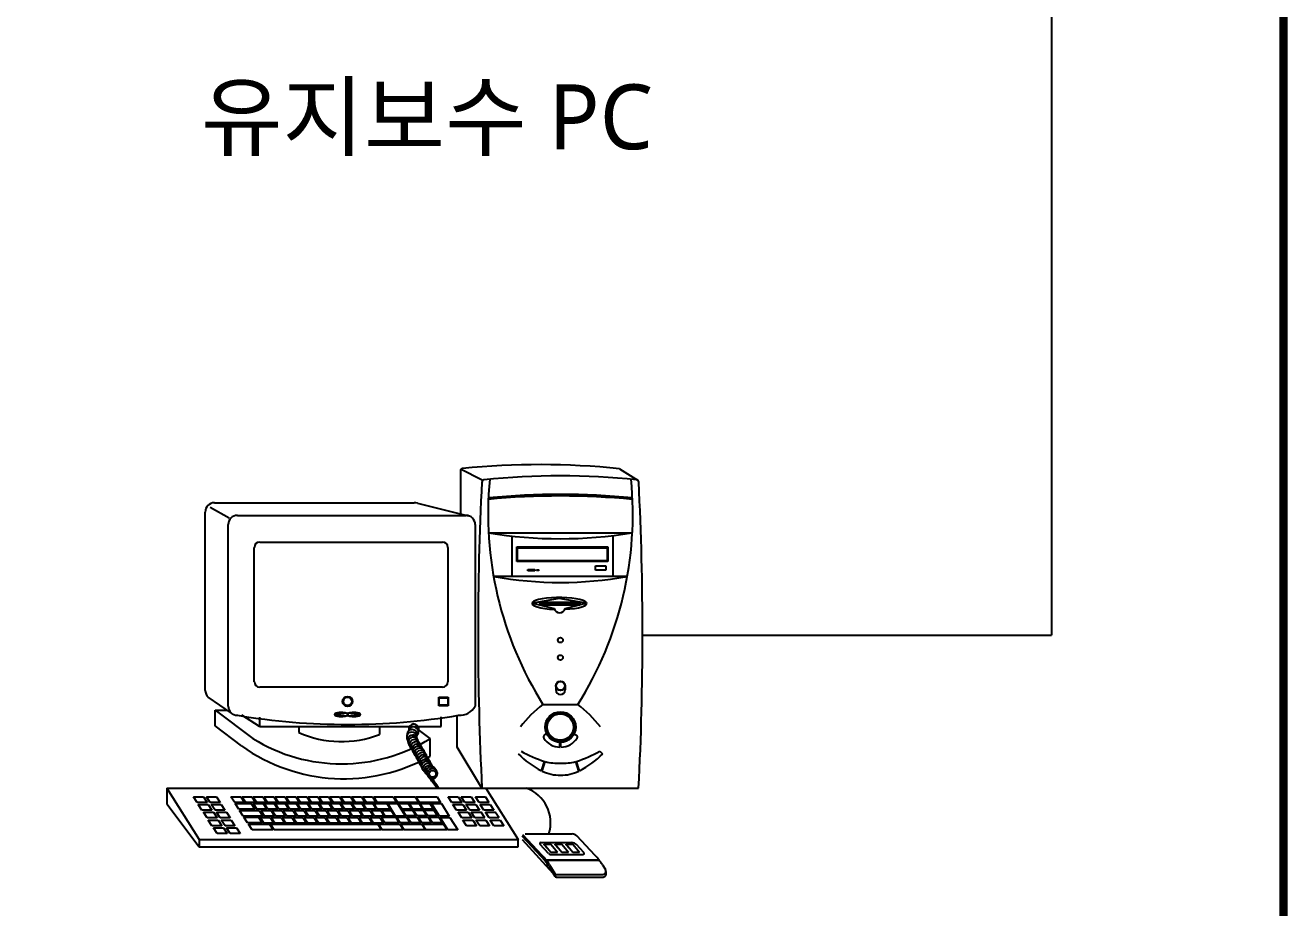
# Model space of a CAD drawing. Header units: millimetres. Extents: x 841 to 1682, y 0 to 594.
# Drawn here: x 933.1 to 976.7, y 323.81 to 354.29 of the extents above; entities that cross this region are included whole.
import ezdxf
from ezdxf.enums import TextEntityAlignment as Align

# ---------------------------------------------------------------- set-up
doc = ezdxf.new("R2010")
doc.units = ezdxf.units.MM
doc.linetypes.add('DA3', pattern=[3, 2, -1])
doc.layers.add('A', color=4, linetype='Continuous')
doc.styles.add('sukwoo', font='malgun.ttf')

msp = doc.modelspace()

# ---------------------------------------------------------------- linework, layer by layer
at = {"layer": 'A'}
for p, q in [((968.549, 443.003), (968.549, 333.228)), ((948.129, 338.973), (948.875, 338.585)), ((948.129, 338.901), (948.129, 337.362)), ((948.129, 338.901), (948.129, 337.362)), ((953.622, 338.973), (954.267, 338.566)), ((953.622, 338.973), (954.267, 338.566)), ((939.489, 337.641), (940.144, 337.279)), ((939.633, 337.797), (946.532, 337.797)), ((946.643, 337.783), (948.4, 337.352)), ((939.313, 331.319), (939.313, 337.477)), ((940.428, 337.362), (948.319, 337.362)), ((940.108, 330.778), (940.108, 337.042)), ((948.639, 337.042), (948.639, 330.778)), ((941.01, 331.614), (941.01, 336.256)), ((941.195, 336.441), (947.511, 336.441)), ((947.696, 336.256), (947.696, 331.614)), ((954.418, 333.228), (968.549, 333.228)), ((947.511, 331.429), (941.195, 331.429)), ((940.227, 330.529), (939.421, 331.08)), ((939.652, 330.09), (939.652, 330.637)), ((939.652, 330.637), (940.068, 330.637)), ((939.652, 330.637), (940.964, 329.653)), ((941.194, 330.067), (940.582, 330.458)), ((941.194, 330.389), (941.194, 330.067)), ((947.461, 330.067), (947.461, 330.402)), ((948.017, 329.36), (948.017, 330.45)), ((940.571, 329.397), (939.652, 330.09)), ((941.194, 330.067), (947.461, 330.067)), ((942.547, 330.067), (942.547, 329.863)), ((945.33, 330.067), (945.33, 329.793)), ((947.089, 329.658), (946.534, 330.069)), ((947.078, 329.043), (947.089, 329.658)), ((948.871, 327.939), (948.017, 329.36)), ((937.989, 327.939), (937.989, 327.394)), ((937.989, 327.939), (939.102, 326.17)), ((937.989, 327.939), (949.006, 327.939)), ((948.871, 327.939), (954.284, 327.939)), ((949.006, 327.939), (950.119, 326.17)), ((937.989, 327.394), (939.102, 325.912)), ((939.102, 326.17), (939.102, 325.912)), ((939.102, 326.17), (950.119, 326.17)), ((950.119, 325.912), (950.119, 326.17)), ((950.929, 325.566), (950.257, 326.28)), ((950.954, 325.618), (950.284, 326.33)), ((950.36, 326.362), (951.99, 326.362)), ((952.782, 325.618), (952.145, 326.295)), ((939.102, 325.912), (950.119, 325.912)), ((951.448, 324.872), (950.271, 326.155)), ((951.082, 325.468), (952.91, 325.468)), ((951.097, 325.449), (952.925, 325.449)), ((951.179, 325.243), (951.394, 324.902)), ((951.204, 325.294), (951.394, 324.993)), ((951.448, 324.963), (953.049, 324.963)), ((951.448, 324.872), (953.055, 324.872)), ((953.032, 325.294), (953.138, 325.126)), ((953.154, 325.058), (953.154, 324.94))]:
    msp.add_line(p, q, dxfattribs=at)
at = {"layer": 'A', "color": 2}
for p, q in [((949.906, 336.649), (949.906, 335.252)), ((953.393, 336.666), (953.393, 335.252)), ((950.075, 335.772), (950.075, 336.271)), ((950.075, 336.271), (953.223, 336.271)), ((950.101, 335.797), (950.101, 336.246)), ((950.101, 336.246), (953.198, 336.246)), ((953.198, 336.246), (953.198, 335.797)), ((953.223, 336.271), (953.223, 335.772)), ((953.223, 335.772), (950.075, 335.772)), ((953.198, 335.797), (950.101, 335.797)), ((950.458, 335.491), (950.697, 335.491)), ((950.458, 335.451), (950.458, 335.491)), ((950.697, 335.451), (950.458, 335.451)), ((950.652, 335.491), (950.652, 335.451)), ((950.697, 335.491), (950.697, 335.451)), ((950.761, 335.483), (950.841, 335.483)), ((950.761, 335.46), (950.761, 335.483)), ((950.841, 335.46), (950.761, 335.46)), ((950.841, 335.483), (950.841, 335.46)), ((952.792, 335.62), (953.147, 335.62)), ((952.792, 335.472), (952.792, 335.62)), ((953.147, 335.472), (952.792, 335.472)), ((953.147, 335.62), (953.147, 335.472)), ((953.884, 335.252), (949.282, 335.252)), ((951.544, 334.495), (950.634, 334.328)), ((950.953, 334.481), (950.824, 334.454)), ((951.104, 334.503), (950.953, 334.481)), ((951.27, 334.518), (951.104, 334.503)), ((951.447, 334.526), (951.27, 334.518)), ((951.627, 334.526), (951.447, 334.526)), ((952.462, 334.329), (951.544, 334.495)), ((951.804, 334.519), (951.627, 334.526)), ((951.972, 334.505), (951.804, 334.519)), ((952.125, 334.484), (951.972, 334.505)), ((952.257, 334.458), (952.125, 334.484)), ((952.363, 334.426), (952.257, 334.458)), ((950.608, 334.348), (950.601, 334.308)), ((950.601, 334.308), (950.629, 334.27)), ((950.648, 334.386), (950.608, 334.348)), ((950.629, 334.27), (950.689, 334.233)), ((950.634, 334.328), (951.366, 334.15)), ((950.721, 334.422), (950.648, 334.386)), ((950.689, 334.233), (950.781, 334.199)), ((950.824, 334.454), (950.721, 334.422)), ((950.781, 334.199), (950.9, 334.169)), ((950.881, 334.262), (950.881, 334.368)), ((950.881, 334.368), (952.251, 334.368)), ((952.251, 334.262), (950.881, 334.262)), ((950.897, 334.278), (950.897, 334.352)), ((950.897, 334.352), (952.235, 334.352)), ((952.235, 334.278), (950.897, 334.278)), ((950.9, 334.169), (951.043, 334.145)), ((951.043, 334.145), (951.204, 334.128)), ((951.204, 334.128), (951.377, 334.117)), ((951.74, 334.118), (951.912, 334.129)), ((951.751, 334.151), (952.462, 334.329)), ((951.912, 334.129), (952.071, 334.148)), ((952.071, 334.148), (952.211, 334.173)), ((952.211, 334.173), (952.327, 334.203)), ((952.235, 334.352), (952.235, 334.278)), ((952.251, 334.368), (952.251, 334.262)), ((952.327, 334.203), (952.415, 334.237)), ((952.44, 334.39), (952.363, 334.426)), ((952.415, 334.237), (952.472, 334.274)), ((952.484, 334.352), (952.44, 334.39)), ((952.472, 334.274), (952.495, 334.313)), ((952.495, 334.313), (952.484, 334.352)), ((951.421, 331.478), (951.421, 331.334)), ((951.742, 331.478), (951.742, 331.334)), ((947.384, 330.788), (947.384, 331.078)), ((947.384, 331.078), (947.704, 331.078)), ((947.399, 330.803), (947.399, 331.063)), ((947.399, 331.063), (947.689, 331.063)), ((947.689, 331.063), (947.689, 330.803)), ((947.704, 331.078), (947.704, 330.788)), ((944.23, 330.532), (943.767, 330.485)), ((943.862, 330.536), (943.832, 330.527)), ((943.899, 330.544), (943.862, 330.536)), ((943.939, 330.549), (943.899, 330.544)), ((943.983, 330.552), (943.939, 330.549)), ((944.027, 330.553), (943.983, 330.552)), ((944.071, 330.552), (944.027, 330.553)), ((944.114, 330.547), (944.071, 330.552)), ((944.153, 330.541), (944.114, 330.547)), ((944.187, 330.533), (944.153, 330.541)), ((944.215, 330.523), (944.187, 330.533)), ((944.23, 330.532), (944.23, 330.438)), ((944.693, 330.485), (944.23, 330.532)), ((944.273, 330.533), (944.245, 330.523)), ((944.307, 330.541), (944.273, 330.533)), ((944.346, 330.547), (944.307, 330.541)), ((944.389, 330.552), (944.346, 330.547)), ((944.433, 330.553), (944.389, 330.552)), ((944.477, 330.552), (944.433, 330.553)), ((944.521, 330.549), (944.477, 330.552)), ((944.561, 330.544), (944.521, 330.549)), ((944.598, 330.536), (944.561, 330.544)), ((944.628, 330.527), (944.598, 330.536)), ((947.704, 330.788), (947.384, 330.788)), ((947.689, 330.803), (947.399, 330.803)), ((950.98, 330.832), (952.183, 330.832)), ((943.767, 330.485), (944.23, 330.438)), ((943.791, 330.504), (943.783, 330.492)), ((943.783, 330.492), (943.783, 330.479)), ((943.783, 330.479), (943.791, 330.466)), ((943.808, 330.516), (943.791, 330.504)), ((943.791, 330.466), (943.808, 330.454)), ((943.832, 330.527), (943.808, 330.516)), ((943.808, 330.454), (943.832, 330.443)), ((943.832, 330.443), (943.862, 330.434)), ((943.862, 330.434), (943.899, 330.426)), ((943.899, 330.426), (943.939, 330.421)), ((943.939, 330.421), (943.983, 330.418)), ((943.983, 330.418), (944.027, 330.417)), ((944.027, 330.417), (944.071, 330.419)), ((944.071, 330.419), (944.114, 330.423)), ((944.114, 330.423), (944.153, 330.429)), ((944.153, 330.429), (944.187, 330.437)), ((944.187, 330.437), (944.215, 330.447)), ((944.215, 330.523), (944.215, 330.447)), ((944.23, 330.438), (944.693, 330.485)), ((944.245, 330.523), (944.245, 330.447)), ((944.245, 330.447), (944.273, 330.437)), ((944.273, 330.437), (944.307, 330.429)), ((944.307, 330.429), (944.346, 330.423)), ((944.346, 330.423), (944.389, 330.419)), ((944.389, 330.419), (944.433, 330.417)), ((944.433, 330.417), (944.477, 330.418)), ((944.477, 330.418), (944.521, 330.421)), ((944.521, 330.421), (944.561, 330.426)), ((944.561, 330.426), (944.598, 330.434)), ((944.598, 330.434), (944.628, 330.443)), ((944.652, 330.516), (944.628, 330.527)), ((944.628, 330.443), (944.652, 330.454)), ((944.669, 330.504), (944.652, 330.516)), ((944.652, 330.454), (944.669, 330.466)), ((944.677, 330.492), (944.669, 330.504)), ((944.669, 330.466), (944.677, 330.479)), ((944.677, 330.479), (944.677, 330.492)), ((951.107, 329.822), (951.025, 329.767)), ((952.057, 329.822), (952.139, 329.767)), ((951.563, 329.357), (951.563, 329.525)), ((951.6, 329.357), (951.6, 329.525)), ((950.931, 328.543), (951.03, 328.866)), ((950.955, 328.532), (951.056, 328.858)), ((952.213, 328.532), (952.112, 328.858)), ((952.237, 328.543), (952.138, 328.866)), ((952.941, 329.22), (953.041, 329.131)), ((938.906, 327.646), (939.251, 327.646)), ((939.038, 327.451), (938.906, 327.646)), ((939.251, 327.646), (939.377, 327.451)), ((939.358, 327.646), (939.703, 327.646)), ((939.49, 327.451), (939.358, 327.646)), ((939.703, 327.646), (939.829, 327.451)), ((940.334, 327.451), (940.202, 327.646)), ((940.202, 327.646), (940.547, 327.646)), ((940.547, 327.646), (940.673, 327.451)), ((940.581, 327.646), (940.926, 327.646)), ((940.713, 327.451), (940.581, 327.646)), ((940.926, 327.646), (941.052, 327.451)), ((940.96, 327.646), (941.305, 327.646)), ((941.091, 327.451), (940.96, 327.646)), ((941.305, 327.646), (941.43, 327.451)), ((941.47, 327.451), (941.339, 327.646)), ((941.339, 327.646), (941.683, 327.646)), ((941.683, 327.646), (941.809, 327.451)), ((941.717, 327.646), (942.062, 327.646)), ((941.849, 327.451), (941.717, 327.646)), ((942.062, 327.646), (942.188, 327.451)), ((942.096, 327.646), (942.441, 327.646)), ((942.228, 327.451), (942.096, 327.646)), ((942.441, 327.646), (942.567, 327.451)), ((942.475, 327.646), (942.82, 327.646)), ((942.607, 327.451), (942.475, 327.646)), ((942.82, 327.646), (942.945, 327.451)), ((942.985, 327.451), (942.854, 327.646)), ((942.854, 327.646), (943.199, 327.646)), ((943.199, 327.646), (943.324, 327.451)), ((943.233, 327.646), (943.577, 327.646)), ((943.364, 327.451), (943.233, 327.646)), ((943.577, 327.646), (943.703, 327.451)), ((943.611, 327.646), (943.956, 327.646)), ((943.743, 327.451), (943.611, 327.646)), ((943.956, 327.646), (944.082, 327.451)), ((944.122, 327.451), (943.99, 327.646)), ((943.99, 327.646), (944.335, 327.646)), ((944.335, 327.646), (944.461, 327.451)), ((944.501, 327.451), (944.369, 327.646)), ((944.369, 327.646), (944.714, 327.646)), ((944.714, 327.646), (944.839, 327.451)), ((944.748, 327.646), (945.093, 327.646)), ((944.879, 327.451), (944.748, 327.646)), ((945.093, 327.646), (945.218, 327.451)), ((945.258, 327.45), (945.133, 327.647)), ((945.133, 327.647), (945.806, 327.647)), ((945.806, 327.647), (945.932, 327.45)), ((945.964, 327.45), (945.839, 327.647)), ((945.839, 327.647), (946.57, 327.647)), ((946.57, 327.647), (946.696, 327.45)), ((946.588, 327.647), (947.32, 327.647)), ((946.713, 327.45), (946.588, 327.647)), ((947.32, 327.647), (947.445, 327.45)), ((947.834, 327.451), (947.703, 327.646)), ((947.703, 327.646), (948.047, 327.646)), ((948.047, 327.646), (948.173, 327.451)), ((948.154, 327.646), (948.499, 327.646)), ((948.286, 327.451), (948.154, 327.646)), ((948.499, 327.646), (948.625, 327.451)), ((948.644, 327.646), (948.989, 327.646)), ((948.776, 327.451), (948.644, 327.646)), ((948.989, 327.646), (949.115, 327.451)), ((939.377, 327.451), (939.038, 327.451)), ((939.201, 327.181), (939.069, 327.377)), ((939.069, 327.377), (939.414, 327.377)), ((939.54, 327.181), (939.201, 327.181)), ((939.383, 326.912), (939.251, 327.107)), ((939.251, 327.107), (939.596, 327.107)), ((939.414, 327.377), (939.54, 327.181)), ((939.829, 327.451), (939.49, 327.451)), ((939.653, 327.181), (939.521, 327.377)), ((939.521, 327.377), (939.866, 327.377)), ((939.596, 327.107), (939.721, 326.912)), ((939.992, 327.181), (939.653, 327.181)), ((939.834, 326.912), (939.703, 327.107)), ((939.703, 327.107), (940.048, 327.107)), ((939.866, 327.377), (939.992, 327.181)), ((940.048, 327.107), (940.173, 326.912)), ((940.673, 327.451), (940.334, 327.451)), ((940.349, 327.407), (940.904, 327.407)), ((940.475, 327.21), (940.349, 327.407)), ((941.029, 327.21), (940.475, 327.21)), ((940.627, 326.974), (940.502, 327.171)), ((940.502, 327.171), (941.175, 327.171)), ((941.052, 327.451), (940.713, 327.451)), ((940.904, 327.407), (941.029, 327.21)), ((940.969, 327.406), (941.095, 327.21)), ((940.971, 327.406), (941.316, 327.406)), ((941.43, 327.451), (941.091, 327.451)), ((941.441, 327.21), (941.102, 327.21)), ((941.175, 327.171), (941.301, 326.974)), ((941.239, 327.165), (941.365, 326.97)), ((941.241, 327.165), (941.586, 327.165)), ((941.316, 327.406), (941.441, 327.21)), ((941.481, 327.21), (941.35, 327.406)), ((941.35, 327.406), (941.694, 327.406)), ((941.809, 327.451), (941.47, 327.451)), ((941.82, 327.21), (941.481, 327.21)), ((941.586, 327.165), (941.711, 326.97)), ((941.751, 326.97), (941.62, 327.165)), ((941.62, 327.165), (941.965, 327.165)), ((941.694, 327.406), (941.82, 327.21)), ((941.728, 327.406), (942.073, 327.406)), ((941.86, 327.21), (941.728, 327.406)), ((942.188, 327.451), (941.849, 327.451)), ((942.199, 327.21), (941.86, 327.21)), ((941.965, 327.165), (942.09, 326.97)), ((942.13, 326.97), (941.998, 327.165)), ((941.998, 327.165), (942.343, 327.165)), ((942.073, 327.406), (942.199, 327.21)), ((942.107, 327.406), (942.452, 327.406)), ((942.239, 327.21), (942.107, 327.406)), ((942.567, 327.451), (942.228, 327.451)), ((942.578, 327.21), (942.239, 327.21)), ((942.343, 327.165), (942.469, 326.97)), ((942.377, 327.165), (942.722, 327.165)), ((942.509, 326.97), (942.377, 327.165)), ((942.452, 327.406), (942.578, 327.21)), ((942.486, 327.406), (942.831, 327.406)), ((942.618, 327.21), (942.486, 327.406)), ((942.945, 327.451), (942.607, 327.451)), ((942.957, 327.21), (942.618, 327.21)), ((942.722, 327.165), (942.848, 326.97)), ((942.888, 326.97), (942.756, 327.165)), ((942.756, 327.165), (943.101, 327.165)), ((942.831, 327.406), (942.957, 327.21)), ((942.865, 327.406), (943.21, 327.406)), ((942.996, 327.21), (942.865, 327.406)), ((943.324, 327.451), (942.985, 327.451)), ((943.335, 327.21), (942.996, 327.21)), ((943.101, 327.165), (943.227, 326.97)), ((943.267, 326.97), (943.135, 327.165)), ((943.135, 327.165), (943.48, 327.165)), ((943.21, 327.406), (943.335, 327.21)), ((943.244, 327.406), (943.588, 327.406)), ((943.375, 327.21), (943.244, 327.406)), ((943.703, 327.451), (943.364, 327.451)), ((943.714, 327.21), (943.375, 327.21)), ((943.48, 327.165), (943.605, 326.97)), ((943.514, 327.165), (943.858, 327.165)), ((943.645, 326.97), (943.514, 327.165)), ((943.588, 327.406), (943.714, 327.21)), ((943.622, 327.406), (943.967, 327.406)), ((943.754, 327.21), (943.622, 327.406)), ((944.082, 327.451), (943.743, 327.451)), ((944.093, 327.21), (943.754, 327.21)), ((943.858, 327.165), (943.984, 326.97)), ((944.024, 326.97), (943.892, 327.165)), ((943.892, 327.165), (944.237, 327.165)), ((943.967, 327.406), (944.093, 327.21)), ((944.001, 327.406), (944.346, 327.406)), ((944.133, 327.21), (944.001, 327.406)), ((944.461, 327.451), (944.122, 327.451)), ((944.472, 327.21), (944.133, 327.21)), ((944.237, 327.165), (944.363, 326.97)), ((944.403, 326.97), (944.271, 327.165)), ((944.271, 327.165), (944.616, 327.165)), ((944.346, 327.406), (944.472, 327.21)), ((944.38, 327.406), (944.725, 327.406)), ((944.512, 327.21), (944.38, 327.406)), ((944.839, 327.451), (944.501, 327.451)), ((944.85, 327.21), (944.512, 327.21)), ((944.616, 327.165), (944.742, 326.97)), ((944.782, 326.97), (944.65, 327.165)), ((944.65, 327.165), (944.995, 327.165)), ((944.725, 327.406), (944.85, 327.21)), ((944.759, 327.406), (945.104, 327.406)), ((944.89, 327.21), (944.759, 327.406)), ((945.218, 327.451), (944.879, 327.451)), ((945.229, 327.21), (944.89, 327.21)), ((944.995, 327.165), (945.121, 326.97)), ((945.16, 326.97), (945.029, 327.165)), ((945.029, 327.165), (945.374, 327.165)), ((945.104, 327.406), (945.229, 327.21)), ((945.133, 327.407), (945.589, 327.407)), ((945.258, 327.21), (945.133, 327.407)), ((945.932, 327.45), (945.258, 327.45)), ((945.715, 327.21), (945.258, 327.21)), ((945.374, 327.165), (945.499, 326.97)), ((945.529, 326.97), (945.397, 327.165)), ((945.397, 327.165), (945.742, 327.165)), ((945.589, 327.407), (945.715, 327.21)), ((945.617, 327.411), (945.958, 327.411)), ((945.89, 326.978), (945.617, 327.411)), ((945.742, 327.165), (945.868, 326.97)), ((945.958, 327.411), (946.231, 326.978)), ((946.696, 327.45), (945.964, 327.45)), ((945.983, 327.406), (946.327, 327.406)), ((946.114, 327.21), (945.983, 327.406)), ((946.453, 327.21), (946.114, 327.21)), ((946.259, 326.985), (946.128, 327.18)), ((946.128, 327.18), (946.473, 327.18)), ((946.327, 327.406), (946.453, 327.21)), ((946.353, 327.406), (946.698, 327.406)), ((946.485, 327.21), (946.353, 327.406)), ((946.473, 327.18), (946.598, 326.985)), ((946.823, 327.21), (946.485, 327.21)), ((946.63, 326.985), (946.498, 327.18)), ((946.498, 327.18), (946.843, 327.18)), ((946.698, 327.406), (946.823, 327.21)), ((947.445, 327.45), (946.713, 327.45)), ((946.723, 327.406), (947.068, 327.406)), ((946.855, 327.21), (946.723, 327.406)), ((946.843, 327.18), (946.969, 326.985)), ((947.194, 327.21), (946.855, 327.21)), ((947, 326.985), (946.868, 327.18)), ((946.868, 327.18), (947.213, 327.18)), ((947.068, 327.406), (947.194, 327.21)), ((947.132, 327.411), (947.473, 327.411)), ((947.404, 326.978), (947.132, 327.411)), ((947.213, 327.18), (947.339, 326.985)), ((947.473, 327.411), (947.745, 326.978)), ((948.173, 327.451), (947.834, 327.451)), ((947.997, 327.181), (947.866, 327.377)), ((947.866, 327.377), (948.21, 327.377)), ((948.336, 327.181), (947.997, 327.181)), ((948.179, 326.912), (948.047, 327.107)), ((948.047, 327.107), (948.392, 327.107)), ((948.21, 327.377), (948.336, 327.181)), ((948.625, 327.451), (948.286, 327.451)), ((948.317, 327.377), (948.662, 327.377)), ((948.449, 327.181), (948.317, 327.377)), ((948.392, 327.107), (948.518, 326.912)), ((948.788, 327.181), (948.449, 327.181)), ((948.631, 326.912), (948.499, 327.107)), ((948.499, 327.107), (948.844, 327.107)), ((948.662, 327.377), (948.788, 327.181)), ((949.115, 327.451), (948.776, 327.451)), ((948.939, 327.181), (948.808, 327.377)), ((948.808, 327.377), (949.152, 327.377)), ((948.976, 326.912), (948.844, 327.107)), ((949.278, 327.181), (948.939, 327.181)), ((949.121, 326.912), (948.989, 327.107)), ((948.989, 327.107), (949.334, 327.107)), ((949.152, 327.377), (949.278, 327.181)), ((949.466, 326.912), (949.334, 327.107)), ((939.721, 326.912), (939.383, 326.912)), ((939.414, 326.838), (939.759, 326.838)), ((939.546, 326.642), (939.414, 326.838)), ((939.885, 326.642), (939.546, 326.642)), ((939.759, 326.838), (939.885, 326.642)), ((940.173, 326.912), (939.834, 326.912)), ((939.866, 326.838), (940.211, 326.838)), ((939.998, 326.642), (939.866, 326.838)), ((940.336, 326.642), (939.998, 326.642)), ((940.211, 326.838), (940.336, 326.642)), ((941.301, 326.974), (940.627, 326.974)), ((940.652, 326.935), (941.159, 326.935)), ((940.777, 326.738), (940.652, 326.935)), ((941.284, 326.738), (940.777, 326.738)), ((940.93, 326.505), (940.804, 326.702)), ((940.804, 326.702), (941.536, 326.702)), ((941.159, 326.935), (941.284, 326.738)), ((941.207, 326.924), (941.333, 326.729)), ((941.209, 326.924), (941.553, 326.924)), ((941.679, 326.729), (941.34, 326.729)), ((941.711, 326.97), (941.373, 326.97)), ((941.536, 326.702), (941.662, 326.505)), ((941.553, 326.924), (941.679, 326.729)), ((941.7, 326.505), (941.574, 326.702)), ((941.574, 326.702), (945.274, 326.702)), ((941.587, 326.924), (941.932, 326.924)), ((941.719, 326.729), (941.587, 326.924)), ((942.058, 326.729), (941.719, 326.729)), ((942.09, 326.97), (941.751, 326.97)), ((941.932, 326.924), (942.058, 326.729)), ((941.966, 326.924), (942.311, 326.924)), ((942.098, 326.729), (941.966, 326.924)), ((942.437, 326.729), (942.098, 326.729)), ((942.469, 326.97), (942.13, 326.97)), ((942.311, 326.924), (942.437, 326.729)), ((942.345, 326.924), (942.69, 326.924)), ((942.477, 326.729), (942.345, 326.924)), ((942.816, 326.729), (942.477, 326.729)), ((942.848, 326.97), (942.509, 326.97)), ((942.69, 326.924), (942.816, 326.729)), ((942.724, 326.924), (943.069, 326.924)), ((942.855, 326.729), (942.724, 326.924)), ((943.194, 326.729), (942.855, 326.729)), ((943.227, 326.97), (942.888, 326.97)), ((943.069, 326.924), (943.194, 326.729)), ((943.103, 326.924), (943.447, 326.924)), ((943.234, 326.729), (943.103, 326.924)), ((943.573, 326.729), (943.234, 326.729)), ((943.605, 326.97), (943.267, 326.97)), ((943.447, 326.924), (943.573, 326.729)), ((943.481, 326.924), (943.826, 326.924)), ((943.613, 326.729), (943.481, 326.924)), ((943.952, 326.729), (943.613, 326.729)), ((943.984, 326.97), (943.645, 326.97)), ((943.826, 326.924), (943.952, 326.729)), ((943.86, 326.924), (944.205, 326.924)), ((943.992, 326.729), (943.86, 326.924)), ((944.331, 326.729), (943.992, 326.729)), ((944.363, 326.97), (944.024, 326.97)), ((944.205, 326.924), (944.331, 326.729)), ((944.239, 326.924), (944.584, 326.924)), ((944.371, 326.729), (944.239, 326.924)), ((944.709, 326.729), (944.371, 326.729)), ((944.742, 326.97), (944.403, 326.97)), ((944.584, 326.924), (944.709, 326.729)), ((944.618, 326.924), (944.963, 326.924)), ((944.749, 326.729), (944.618, 326.924)), ((945.088, 326.729), (944.749, 326.729)), ((945.121, 326.97), (944.782, 326.97)), ((944.963, 326.924), (945.088, 326.729)), ((944.997, 326.924), (945.341, 326.924)), ((945.128, 326.729), (944.997, 326.924)), ((945.467, 326.729), (945.128, 326.729)), ((945.499, 326.97), (945.16, 326.97)), ((945.274, 326.702), (945.4, 326.505)), ((945.3, 326.698), (946.031, 326.698)), ((945.425, 326.502), (945.3, 326.698)), ((945.341, 326.924), (945.467, 326.729)), ((945.388, 326.935), (945.893, 326.935)), ((945.513, 326.738), (945.388, 326.935)), ((946.018, 326.738), (945.513, 326.738)), ((945.868, 326.97), (945.529, 326.97)), ((946.231, 326.978), (945.89, 326.978)), ((945.893, 326.935), (946.018, 326.738)), ((945.924, 326.935), (946.265, 326.935)), ((946.05, 326.738), (945.924, 326.935)), ((946.031, 326.698), (946.157, 326.502)), ((946.391, 326.738), (946.05, 326.738)), ((946.06, 326.698), (946.792, 326.698)), ((946.185, 326.502), (946.06, 326.698)), ((946.598, 326.985), (946.259, 326.985)), ((946.265, 326.935), (946.391, 326.738)), ((946.293, 326.936), (946.638, 326.936)), ((946.425, 326.741), (946.293, 326.936)), ((946.764, 326.741), (946.425, 326.741)), ((946.969, 326.985), (946.63, 326.985)), ((946.638, 326.936), (946.764, 326.741)), ((946.664, 326.936), (947.009, 326.936)), ((946.795, 326.741), (946.664, 326.936)), ((946.792, 326.698), (946.917, 326.502)), ((947.134, 326.741), (946.795, 326.741)), ((946.934, 326.502), (946.808, 326.698)), ((946.808, 326.698), (947.54, 326.698)), ((947.339, 326.985), (947, 326.985)), ((947.009, 326.936), (947.134, 326.741)), ((947.034, 326.936), (947.379, 326.936)), ((947.166, 326.741), (947.034, 326.936)), ((947.505, 326.741), (947.166, 326.741)), ((947.379, 326.936), (947.505, 326.741)), ((947.745, 326.978), (947.404, 326.978)), ((947.427, 326.933), (947.767, 326.933)), ((947.699, 326.5), (947.427, 326.933)), ((947.54, 326.698), (947.665, 326.502)), ((947.767, 326.933), (948.04, 326.5)), ((948.518, 326.912), (948.179, 326.912)), ((948.21, 326.838), (948.555, 326.838)), ((948.342, 326.642), (948.21, 326.838)), ((948.681, 326.642), (948.342, 326.642)), ((948.555, 326.838), (948.681, 326.642)), ((948.97, 326.912), (948.631, 326.912)), ((948.662, 326.838), (949.007, 326.838)), ((948.794, 326.642), (948.662, 326.838)), ((949.133, 326.642), (948.794, 326.642)), ((949.007, 326.838), (949.133, 326.642)), ((949.46, 326.912), (949.121, 326.912)), ((949.152, 326.838), (949.497, 326.838)), ((949.284, 326.642), (949.152, 326.838)), ((949.623, 326.642), (949.284, 326.642)), ((949.497, 326.838), (949.623, 326.642)), ((939.728, 326.373), (939.597, 326.568)), ((939.597, 326.568), (939.941, 326.568)), ((940.067, 326.373), (939.728, 326.373)), ((939.941, 326.568), (940.067, 326.373)), ((940.048, 326.568), (940.393, 326.568)), ((940.18, 326.373), (940.048, 326.568)), ((940.519, 326.373), (940.18, 326.373)), ((940.393, 326.568), (940.519, 326.373)), ((941.662, 326.505), (940.93, 326.505)), ((945.4, 326.505), (941.7, 326.505)), ((946.157, 326.502), (945.425, 326.502)), ((946.917, 326.502), (946.185, 326.502)), ((947.665, 326.502), (946.934, 326.502)), ((948.04, 326.5), (947.699, 326.5)), ((951.166, 325.685), (950.878, 325.991)), ((950.909, 326.062), (951.981, 326.062)), ((951.018, 325.983), (951.018, 326.011)), ((951.018, 326.011), (951.247, 326.011)), ((951.018, 326.011), (951.252, 325.735)), ((951.252, 325.735), (951.018, 325.983)), ((951.247, 326.011), (951.481, 325.735)), ((951.252, 325.735), (951.481, 325.735)), ((951.397, 325.983), (951.397, 326.011)), ((951.397, 326.011), (951.626, 326.011)), ((951.397, 326.011), (951.631, 325.735)), ((951.631, 325.735), (951.397, 325.983)), ((951.626, 326.011), (951.86, 325.735)), ((951.631, 325.735), (951.86, 325.735)), ((951.776, 326.011), (952.006, 326.011)), ((951.776, 326.011), (952.01, 325.735)), ((951.776, 325.983), (951.776, 326.011)), ((952.01, 325.735), (951.776, 325.983)), ((952.006, 326.011), (952.239, 325.735)), ((952.01, 325.735), (952.239, 325.735)), ((952.392, 325.723), (952.135, 325.995)), ((951.244, 325.651), (952.361, 325.651))]:
    msp.add_line(p, q, dxfattribs=at)
at = {"layer": 'A', "color": 3, "linetype": 'DA3', "const_width": 0.287}
msp.add_lwpolyline([(926.955, 499.6), (976.56, 499.6), (976.56, 314.349), (926.955, 314.349)], close=True, dxfattribs=at)
at = {"layer": 'A', "color": 2}
for centre, radius in [((951.582, 333.053), 0.086), ((951.582, 333.053), 0.086), ((951.582, 332.452), 0.086), ((951.582, 331.478), 0.16), ((951.582, 331.478), 0.15), ((944.23, 330.935), 0.172), ((944.23, 330.935), 0.143), ((951.582, 330.052), 0.528), ((951.582, 330.052), 0.51), ((951.582, 330.052), 0.454)]:
    msp.add_circle(centre, radius, dxfattribs=at)
at = {"layer": 'A'}
msp.add_circle((947.165, 328.436), 0.119, dxfattribs=at)
for centre, radius, start, end in [((948.208, 338.901), 0.0796, 95.8027, 180), ((950.875, 312.23), 26.884, 84.1347, 95.7094), ((1054.11, 333.262), 105.374, 177.14144, 182.89578), ((948.956, 338.514), 0.0796, 95.8027, 180), ((951.579, 312.698), 26.028, 84.1862, 95.8027), ((951.579, 312.698), 26.028, 84.1862, 95.8027), ((954.208, 338.513), 0.0796, 2.8586, 84.1862), ((954.208, 338.513), 0.0796, 2.8586, 84.1862), ((849.045, 333.262), 105.374, 357.10422, 2.85856), ((939.633, 337.477), 0.32, 90, 180), ((946.532, 337.354), 0.443, 75.4564, 90), ((946.532, 337.354), 0.443, 75.4564, 90), ((940.428, 337.042), 0.32, 90, 180), ((948.319, 337.042), 0.32, 0, 90), ((941.195, 336.256), 0.184, 90, 180), ((947.511, 336.256), 0.184, 0, 90), ((947.511, 336.256), 0.184, 0, 90), ((941.195, 331.614), 0.184, 180, 270), ((947.511, 331.614), 0.184, 270, 0), ((939.633, 331.319), 0.32, 180, 228.3873), ((940.428, 330.778), 0.32, 180, 270), ((948.095, 331.079), 0.622, 267.3013, 331.0686), ((944.247, 353.37), 23.228, 260.5365, 279.4635), ((946.52, 329.977), 0.175, 338.8362, 187.9957), ((944.022, 334.575), 5.795, 238.1445, 301.9617), ((944.022, 333.171), 3.622, 245.9743, 291.1648), ((946.447, 329.701), 0.175, 358.8872, 213.8772), ((946.457, 329.788), 0.175, 338.8362, 187.9957), ((946.477, 329.599), 0.175, 5.9136, 211.5391), ((946.501, 329.526), 0.175, 12.281, 221.9509), ((946.51, 329.889), 0.175, 306.9015, 171.1664), ((944.104, 334.353), 6.086, 234.5216, 299.2551), ((946.542, 329.446), 0.175, 16.9134, 229.2088), ((946.596, 329.364), 0.175, 12.3556, 220.8857), ((946.634, 329.287), 0.175, 12.3875, 219.4062), ((946.67, 329.213), 0.175, 26.2684, 232.8935), ((946.721, 329.151), 0.175, 12.281, 221.9509), ((946.762, 329.071), 0.175, 12.3556, 220.8857), ((946.801, 328.994), 0.175, 12.281, 221.9509), ((946.842, 328.914), 0.175, 20.3242, 227.0924), ((946.887, 328.847), 0.175, 11.9638, 224.3127), ((946.933, 328.761), 0.175, 11.7933, 213.9699), ((946.959, 328.699), 0.175, 19.6253, 228.7128), ((947.009, 328.626), 0.175, 25.1035, 234.0585), ((947.065, 328.558), 0.175, 34.0613, 238.1403), ((947.117, 328.508), 0.175, 20.7404, 225.9698), ((947.159, 328.444), 0.175, 265.2718, 227.3026), ((942.004, 324.259), 6.519, 34.3564, 38.9846), ((941.96, 324.229), 6.519, 34.6847, 38.9846), ((949.986, 326.749), 1.258, 342.0608, 70.9223), ((951.99, 326.149), 0.212, 43.2571, 90), ((949.383, 324.112), 2.123, 32.2064, 43.2571), ((949.408, 324.163), 2.123, 32.2064, 43.2571), ((951.236, 324.163), 2.123, 32.2064, 43.2571), ((951.448, 325.027), 0.0637, 212.2064, 270), ((951.448, 324.935), 0.0637, 212.2064, 270), ((953.049, 325.069), 0.106, 270, 32.2064), ((953.055, 324.978), 0.106, 270, 339.026)]:
    msp.add_arc(centre, radius, start, end, dxfattribs=at)
at = {"layer": 'A', "color": 2}
for centre, radius, start, end in [((961.424, 337.408), 12.342, 174.4041, 212.2001), ((941.74, 337.408), 12.342, 327.7999, 5.5937), ((951.579, 312.057), 25.975, 84.4947, 95.4941), ((951.579, 312.057), 26.028, 84.5111, 95.4777), ((951.659, 2564.61), 2227.85, 269.934177, 270.061523), ((951.575, 351.58), 15.024, 260.5127, 279.483), ((951.583, 348.05), 13.004, 259.8091, 280.1909), ((951.558, 334.195), 0.197, 193.1605, 346.9286), ((951.582, 331.334), 0.16, 180, 270), ((951.582, 331.334), 0.16, 270, 0), ((953.588, 327.433), 4.284, 127.5035, 142.2407), ((949.575, 327.433), 4.284, 37.7593, 52.4965), ((951.067, 329.706), 0.0743, 124.0441, 213.9314), ((951.582, 330.052), 0.695, 213.9314, 268.469), ((951.582, 330.052), 0.695, 271.531, 326.0686), ((952.097, 329.706), 0.0743, 326.0686, 55.9559), ((952.182, 331.099), 2.846, 223.7638, 243.9123), ((952.389, 333.042), 4.392, 240.5068, 251.974), ((951.506, 330.593), 1.792, 255.4551, 272.4942), ((951.662, 330.593), 1.792, 267.5058, 284.5449), ((950.779, 333.042), 4.392, 288.026, 299.4932), ((950.986, 331.099), 2.846, 296.0877, 316.2362), ((951.556, 329.725), 1.336, 243.2792, 271.2097), ((951.612, 329.725), 1.336, 268.7903, 296.7208), ((950.909, 326.02), 0.0425, 90, 223.2571), ((951.981, 325.85), 0.212, 43.2571, 90), ((951.244, 325.757), 0.106, 223.2571, 270), ((952.361, 325.694), 0.0425, 270, 43.2571)]:
    msp.add_arc(centre, radius, start, end, dxfattribs=at)

# ---------------------------------------------------------------- texts
at = {"layer": 'A', "style": 'sukwoo'}
msp.add_text('유지보수 PC', height=2.24, dxfattribs=at).set_placement((946.975, 351.128), align=Align.MIDDLE_CENTER)

doc.saveas('drawing.dxf')
